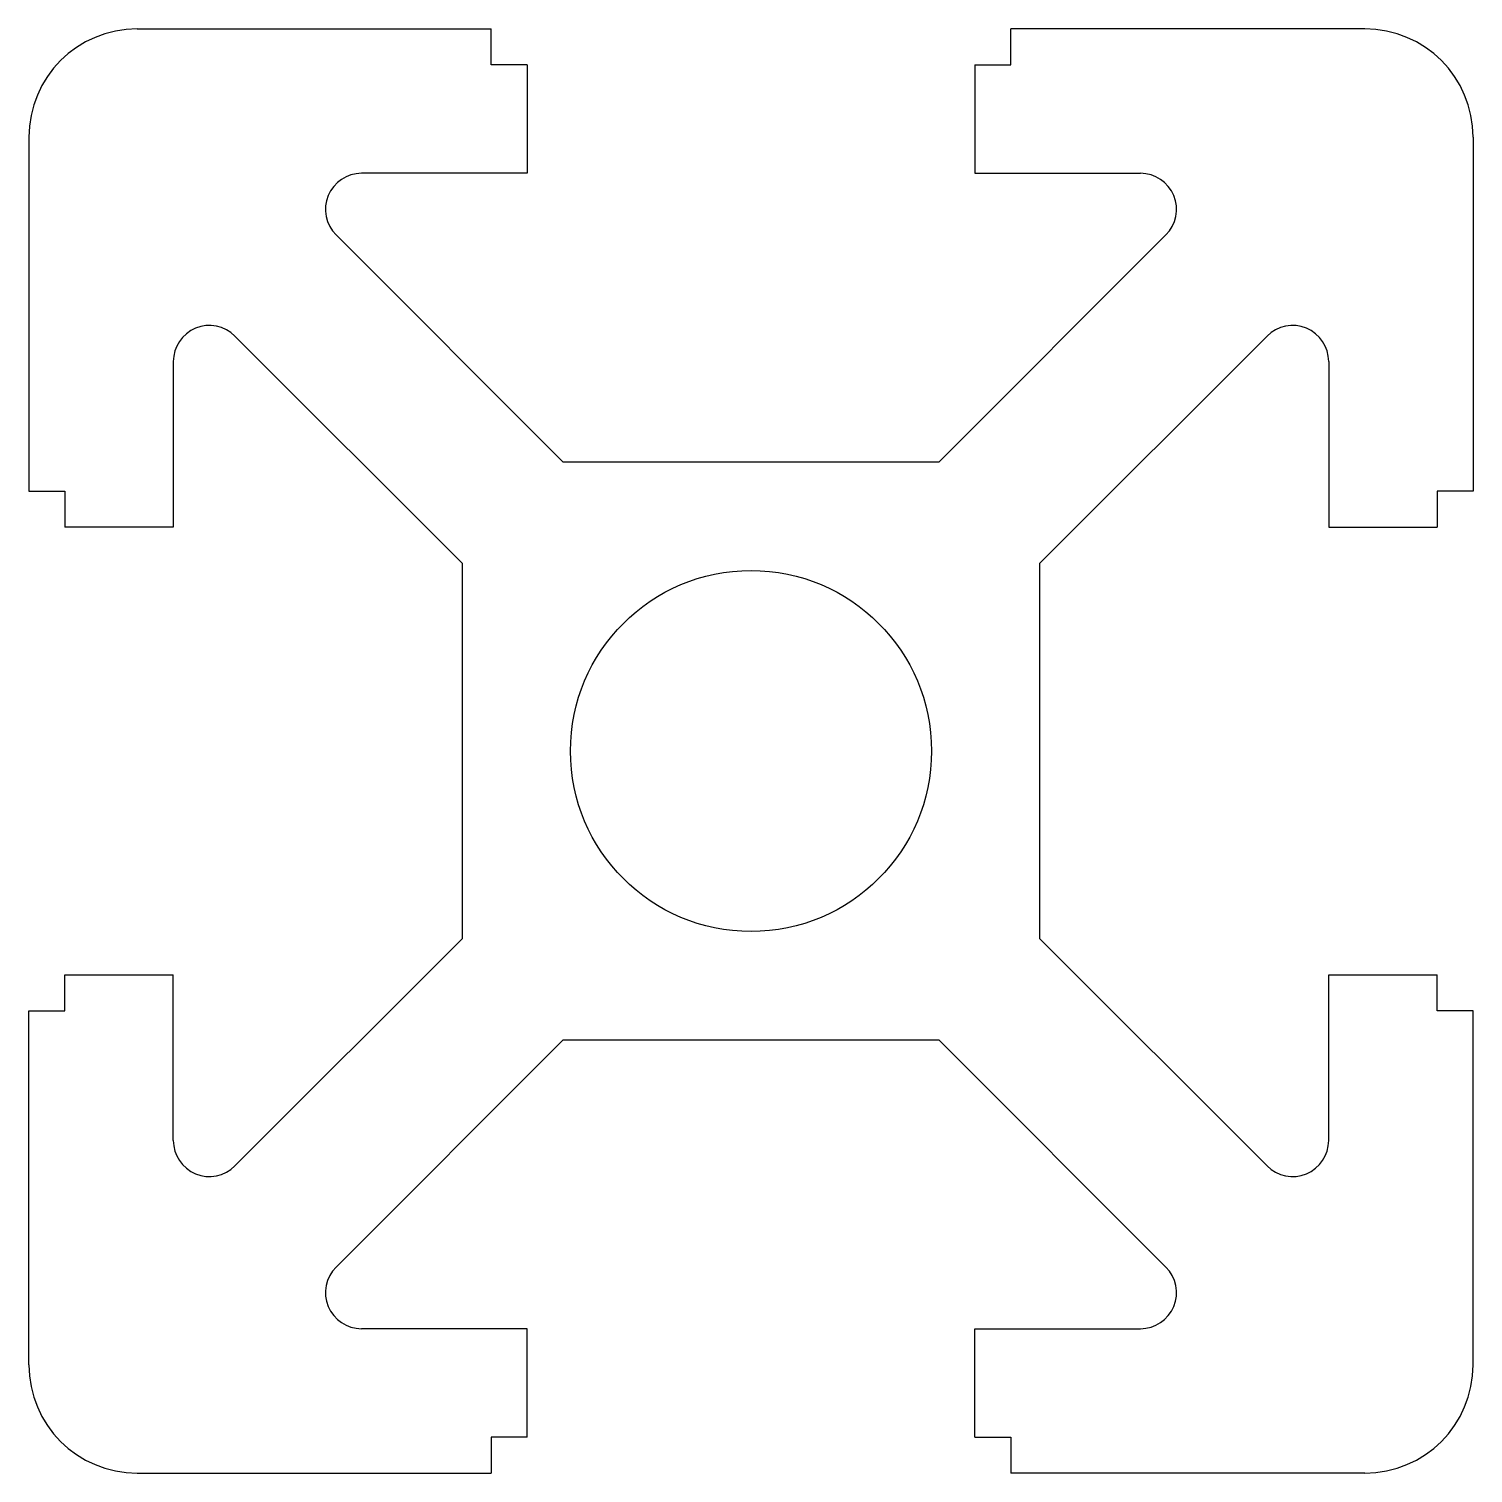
# Model space of a CAD drawing. Header units: millimetres. Extents: x 0 to 20, y 0 to 20.
import ezdxf

# ---------------------------------------------------------------- set-up
doc = ezdxf.new("R2010")
doc.units = ezdxf.units.MM
doc.header["$MEASUREMENT"] = 0

msp = doc.modelspace()

# ---------------------------------------------------------------- linework, layer by layer
for p, q in [((1.5, 20), (6.4, 20)), ((18.5, 20), (13.6, 20)), ((6.9, 19.5), (6.9, 18)), ((13.1, 19.5), (13.1, 18)), ((0, 18.5), (0, 13.6)), ((20, 18.5), (20, 13.6)), ((6.9, 18), (4.607, 18)), ((13.1, 18), (15.393, 18)), ((7.4, 14), (4.254, 17.146)), ((12.6, 14), (15.746, 17.146)), ((6, 12.6), (2.854, 15.746)), ((14, 12.6), (17.146, 15.746)), ((2, 15.393), (2, 13.1)), ((18, 15.393), (18, 13.1)), ((2, 13.1), (0.5, 13.1)), ((18, 13.1), (19.5, 13.1)), ((2.854, 4.254), (6, 7.4)), ((14, 7.4), (17.146, 4.254)), ((0.5, 6.9), (2, 6.9)), ((2, 4.607), (2, 6.9)), ((18, 4.607), (18, 6.9)), ((18, 6.9), (19.5, 6.9)), ((0, 1.5), (0, 6.4)), ((20, 1.5), (20, 6.4)), ((4.254, 2.854), (7.4, 6)), ((12.6, 6), (15.746, 2.854)), ((6.9, 2), (4.607, 2)), ((6.9, 0.5), (6.9, 2)), ((13.1, 0.5), (13.1, 2)), ((13.1, 2), (15.393, 2)), ((1.5, 0), (6.4, 0)), ((18.5, 0), (13.6, 0))]:
    msp.add_line(p, q)
for points in [[(6.9, 19.5), (6.4, 19.5), (6.4, 20)], [(13.1, 19.5), (13.6, 19.5), (13.6, 20)], [(12.6, 14), (7.4, 14)], [(0, 13.6), (0.5, 13.6), (0.5, 13.1)], [(20, 13.6), (19.5, 13.6), (19.5, 13.1)], [(6, 12.6), (6, 7.4)], [(14, 7.4), (14, 12.6)], [(0, 6.4), (0.5, 6.4), (0.5, 6.9)], [(20, 6.4), (19.5, 6.4), (19.5, 6.9)], [(7.4, 6), (12.6, 6)], [(6.9, 0.5), (6.4, 0.5), (6.4, 0)], [(13.1, 0.5), (13.6, 0.5), (13.6, 0)]]:
    msp.add_lwpolyline(points)
msp.add_circle((10, 10), 2.5)
for centre, radius, start, end in [((1.5, 18.5), 1.5, 90, 180), ((18.5, 18.5), 1.5, 0, 90), ((4.607, 17.5), 0.5, 90, 225), ((15.393, 17.5), 0.5, 315, 90), ((2.5, 15.393), 0.5, 45, 180), ((17.5, 15.393), 0.5, 0, 135), ((2.5, 4.607), 0.5, 180, 315), ((17.5, 4.607), 0.5, 225, 0), ((4.607, 2.5), 0.5, 135, 270), ((15.393, 2.5), 0.5, 270, 45), ((1.5, 1.5), 1.5, 180, 270), ((18.5, 1.5), 1.5, 270, 0)]:
    msp.add_arc(centre, radius, start, end)

doc.saveas('drawing.dxf')
